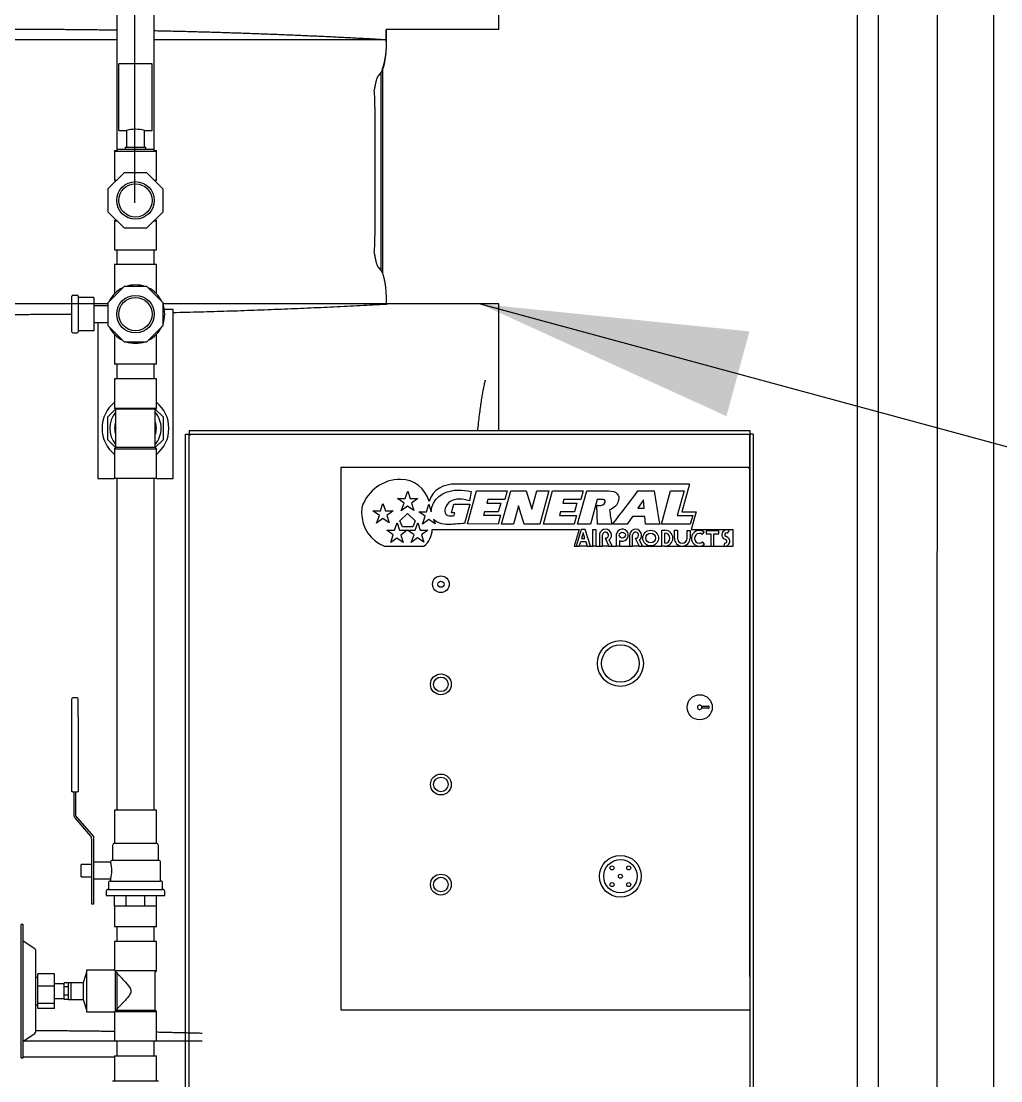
# Model space of a CAD drawing. Extents: x -16 to 10076, y -1 to 10000.
# Drawn here: x 4267.64 to 4296.97, y 625.69 to 657.44 of the extents above; entities that cross this region are included whole.
import ezdxf

# ---------------------------------------------------------------- set-up
doc = ezdxf.new("R2010")
doc.units = 0
doc.header["$MEASUREMENT"] = 0
for name, color, linetype in [('1_IN._X_90_DEG_S', 7, 'Continuous'), ('1_IN_BALL_VALVE_', 7, 'Continuous'), ('1_IN_TEE', 7, 'Continuous'), ('300_GALLON_PLAST', 7, 'Continuous'), ('400_GALLON_TANK', 7, 'Continuous'), ('ADAPTER_1_IN._FT', 7, 'Continuous'), ('ADAPTOR_.375__X_', 7, 'Continuous'), ('BUSHING_FLUSH_.5', 7, 'Continuous'), ('BUSHING_FLUSH_1_', 7, 'Continuous'), ('COMPLETE_DOOR_HO', 7, 'Continuous'), ('COPCHKNPT100-S_C', 7, 'Continuous'), ('COVER_HANDLE', 7, 'Continuous'), ('ELECT_CONN', 7, 'Continuous'), ('FITTING_REDUCER_', 7, 'Continuous'), ('FLOW_SWITCH', 7, 'Continuous'), ('FRAME_LOGO', 7, 'Continuous'), ('HANDLE_BALL_VA.', 7, 'Continuous'), ('INSULATION', 30, 'Continuous'), ('LIGHT_BASE', 7, 'Continuous'), ('PRESSSWITCH_BASE', 7, 'Continuous'), ('PRESSURE_GAUGE_2', 7, 'Continuous'), ('RED_LENS', 7, 'Continuous'), ('RESET_BUTTON', 7, 'Continuous'), ('RESET_BUTTON_BAS', 7, 'Continuous'), ('SECTION', 3, 'Continuous'), ('SECTION-PIPE', 7, 'Continuous'), ('TEXT', 1, 'Continuous'), ('TOGGLE_SWITCH', 7, 'Continuous'), ('TUBE_1_X_10.06', 7, 'Continuous'), ('TUBE_COPPER1_X_2', 7, 'Continuous'), ('WIDE_RFP_SHT_MET', 7, 'Continuous')]:
    doc.layers.add(name, color=color, linetype=linetype)
doc.styles.get("Standard").update_dxf_attribs({"font": 'hcad.shx', "height": 8})
doc.linetypes.add('BATTING', pattern='A,0.0001,-0.1,[134,ltypeshp.shx,S=0.1,R=0,X=-0.1,Y=0],-0.2,[134,ltypeshp.shx,S=0.1,R=180,X=0.1,Y=0],-0.1', length=0.4001)
doc.dimstyles.new('DEFAULT', dxfattribs={"dimtxt": 8, "dimasz": 8, "dimexe": 8, "dimexo": 8, "dimgap": 1, "dimtad": 0, "dimdec": 1, "dimrnd": 0.5, "dimzin": 7, "dimdsep": 46, "dimlunit": 4, "dimtxsty": 'Standard', "dimcen": 0, "dimclrd": 256, "dimclre": 256, "dimclrt": 256, "dimadec": 0, "dimazin": 0, "dimtfac": 1, "dimtdec": 4, "dimtofl": 0, "dimtmove": 2, "dimatfit": 3, "dimfxl": 1, "dimtolj": 1, "dimtzin": 0, "dimarcsym": 0})

msp = doc.modelspace()

# ---------------------------------------------------------------- linework, layer by layer
at = {"layer": '1_IN._X_90_DEG_S', "color": 1, "linetype": 'Continuous'}
for p, q in [((4270.4966, 666.49724), (4270.4966, 653.60273)), ((4271.6216, 653.60273), (4271.6216, 666.49724))]:
    msp.add_line(p, q, dxfattribs=at)
at = {"layer": '1_IN_BALL_VALVE_', "color": 1, "linetype": 'Continuous'}
for p, q in [((4270.23323, 648.91398), (4269.8091, 648.91398)), ((4269.8091, 648.41398), (4270.23323, 648.41398)), ((4271.6841, 633.80361), (4270.4341, 633.80361)), ((4270.4341, 633.80361), (4270.4341, 632.80361)), ((4271.6841, 632.80361), (4271.6841, 633.80361)), ((4270.3716, 632.74111), (4270.3716, 632.30361)), ((4271.6841, 632.80361), (4270.4341, 632.80361)), ((4271.7466, 632.30361), (4271.7466, 632.74111)), ((4269.4341, 631.80361), (4269.4341, 632.17861)), ((4269.7466, 632.17861), (4269.4341, 632.17861)), ((4270.3091, 632.24111), (4269.8091, 632.24111)), ((4270.3716, 632.30361), (4271.7466, 632.30361)), ((4271.8091, 631.67861), (4271.8091, 632.24111)), ((4269.4341, 631.80361), (4269.7466, 631.80361)), ((4269.8091, 631.74111), (4270.31001, 631.74111)), ((4270.2466, 631.61611), (4270.2466, 631.42861)), ((4270.3091, 631.74385), (4270.3091, 631.67861)), ((4270.3091, 631.67861), (4271.8091, 631.67861)), ((4271.8716, 631.42861), (4271.8716, 631.61611)), ((4270.1841, 631.36611), (4270.1841, 631.24111)), ((4270.1841, 631.24111), (4271.9341, 631.24111)), ((4270.2466, 631.42861), (4271.8716, 631.42861)), ((4270.4341, 630.92861), (4270.4341, 631.24111)), ((4270.7781, 630.92861), (4270.7781, 631.24111)), ((4271.3401, 630.92861), (4271.3401, 631.24111)), ((4271.6841, 630.92861), (4271.6841, 631.24111)), ((4271.9341, 631.24111), (4271.9341, 631.36611)), ((4270.7781, 630.92861), (4270.4341, 630.92861)), ((4270.4341, 630.92861), (4270.4341, 630.30361)), ((4271.0591, 630.92861), (4270.7781, 630.92861)), ((4271.3401, 630.92861), (4271.0591, 630.92861)), ((4271.6841, 630.92861), (4271.3401, 630.92861)), ((4271.6841, 630.30361), (4271.6841, 630.92861)), ((4271.6841, 630.30361), (4270.4341, 630.30361))]:
    msp.add_line(p, q, dxfattribs=at)
for centre, radius, start, end in [((4271.0591, 648.66398), 0.875, 115.67835, 154.258087), ((4271.0591, 648.66398), 0.875, 70.710126, 109.289874), ((4271.0591, 648.66398), 0.875, 25.699535, 64.279283), ((4271.0591, 648.66398), 0.875, 160.710126, 163.39845), ((4271.0591, 648.66398), 0.875, 0, 19.289874), ((4271.0591, 648.66398), 0.875, 340.710126, 0), ((4271.0591, 648.66398), 0.875, 196.60155, 199.289874), ((4271.0591, 648.66398), 0.875, 205.674468, 243.630693), ((4271.0591, 648.66398), 0.875, 296.369307, 334.283173), ((4271.0591, 648.66398), 0.875, 250.674678, 289.325322), ((4270.4341, 632.74111), 0.0625, 90, 180), ((4271.6841, 632.74111), 0.0625, 0, 90), ((4270.3716, 632.24111), 0.0625, 90, 180), ((4269.60071, 631.99111), 0.75122, 340.561552, 19.438452), ((4271.7466, 632.24111), 0.0625, 0, 90), ((4270.3091, 631.61611), 0.0625, 90, 180), ((4271.8091, 631.61611), 0.0625, 0, 90), ((4270.2466, 631.36611), 0.0625, 90, 180), ((4271.8716, 631.36611), 0.0625, 0, 90)]:
    msp.add_arc(centre, radius, start, end, dxfattribs=at)
at = {"layer": '1_IN_TEE', "color": 1, "linetype": 'Continuous'}
for p, q in [((4270.4341, 653.57073), (4270.4966, 653.57073)), ((4270.4341, 653.57073), (4270.4341, 653.53973)), ((4271.6841, 653.53973), (4270.4341, 653.53973)), ((4270.4341, 653.53973), (4270.4341, 652.66473)), ((4271.6216, 653.57073), (4271.6841, 653.57073)), ((4271.6841, 653.53973), (4271.6841, 653.57073)), ((4271.6841, 652.66473), (4271.6841, 653.53973)), ((4270.4811, 652.66473), (4270.4341, 652.66473)), ((4270.44948, 652.66473), (4270.46535, 652.64886)), ((4270.46535, 652.64886), (4270.46944, 652.64886)), ((4270.46535, 652.64886), (4270.46535, 652.64478)), ((4270.4811, 652.66473), (4270.4811, 652.66051)), ((4271.6841, 652.66473), (4271.6371, 652.66473)), ((4271.6371, 652.66052), (4271.6371, 652.66473)), ((4271.64876, 652.64886), (4271.65285, 652.64886)), ((4271.65285, 652.64886), (4271.66873, 652.66473)), ((4271.65285, 652.64477), (4271.65285, 652.64886)), ((4270.46535, 651.49261), (4270.4341, 651.46136)), ((4270.4341, 651.46136), (4270.5005, 651.46136)), ((4270.4341, 651.46136), (4270.4341, 650.58636)), ((4270.46535, 651.49652), (4270.46535, 651.49261)), ((4270.46535, 651.49261), (4270.46926, 651.49261)), ((4271.61767, 651.46136), (4271.6841, 651.46136)), ((4271.64895, 651.49261), (4271.65285, 651.49261)), ((4271.65285, 651.49261), (4271.65285, 651.4965)), ((4271.6841, 651.46136), (4271.65285, 651.49261)), ((4271.6841, 650.58636), (4271.6841, 651.46136)), ((4270.4341, 650.58636), (4271.6841, 650.58636)), ((4271.6841, 650.14836), (4270.4341, 650.14836)), ((4270.4341, 650.14836), (4270.4341, 649.27635)), ((4271.6841, 649.27635), (4271.6841, 650.14836)), ((4270.4341, 648.05161), (4270.4341, 647.16398)), ((4271.6841, 647.16398), (4271.6841, 648.05161)), ((4271.6841, 647.16398), (4270.4341, 647.16398)), ((4271.6841, 646.72598), (4270.4341, 646.72598)), ((4270.4341, 646.72598), (4270.4341, 645.85098)), ((4271.6841, 645.85098), (4271.6841, 646.72598)), ((4270.4341, 645.85098), (4271.6841, 645.85098)), ((4270.4341, 645.85098), (4270.46535, 645.81973)), ((4271.65285, 645.81973), (4270.46535, 645.81973)), ((4270.46535, 645.81973), (4270.46535, 644.66348)), ((4271.65285, 645.81973), (4271.6841, 645.85098)), ((4271.65285, 644.66348), (4271.65285, 645.81973)), ((4270.46535, 644.66348), (4270.4341, 644.63223)), ((4270.4341, 644.63223), (4271.6841, 644.63223)), ((4270.4341, 644.63223), (4270.4341, 643.74161)), ((4271.65285, 644.66348), (4270.46535, 644.66348)), ((4271.6841, 644.63223), (4271.65285, 644.66348)), ((4271.6841, 643.74161), (4271.6841, 644.63223)), ((4271.6841, 643.74161), (4270.4341, 643.74161)), ((4271.6841, 629.86561), (4270.4341, 629.86561)), ((4270.4341, 629.86561), (4270.4341, 629.00623)), ((4271.6841, 628.99061), (4271.6841, 629.86561)), ((4269.5901, 629.00623), (4269.5901, 627.75623)), ((4270.4341, 629.00623), (4269.5901, 629.00623)), ((4270.44973, 628.99061), (4270.4341, 629.00623)), ((4271.6841, 628.99061), (4270.44973, 628.99061)), ((4270.4651, 628.98307), (4270.44973, 628.99061)), ((4270.4651, 627.7794), (4270.4651, 628.98307)), ((4270.46535, 628.95936), (4270.46535, 628.94373)), ((4271.65285, 628.95936), (4271.6841, 628.99061)), ((4271.65285, 627.80311), (4271.65285, 628.95936)), ((4269.5901, 627.75623), (4270.4341, 627.75623)), ((4270.44973, 627.77186), (4270.4341, 627.75623)), ((4270.4341, 627.75623), (4270.4341, 626.88123)), ((4270.44973, 627.77186), (4271.6841, 627.77186)), ((4271.65285, 627.80311), (4270.46535, 627.80311)), ((4271.6841, 627.77186), (4271.65285, 627.80311)), ((4271.6841, 626.88123), (4271.6841, 627.77186)), ((4271.6841, 626.88123), (4270.4341, 626.88123))]:
    msp.add_line(p, q, dxfattribs=at)
for start, end in [(161.805128, 198.194872), (341.805128, 18.194872)]:
    msp.add_arc((4271.0591, 645.24161), 0.625, start, end, dxfattribs=at)
msp.add_open_spline([(4270.46535, 628.95923), (4270.46535, 628.95923), (4270.47016, 628.95429), (4270.48847, 628.93546), (4270.50193, 628.92161), (4270.53491, 628.88754), (4270.55469, 628.86705), (4270.59766, 628.82227), (4270.62105, 628.79777), (4270.6958, 628.71863), (4270.74975, 628.66117), (4270.82996, 628.56652), (4270.8569, 628.53348), (4270.892, 628.4795), (4270.90281, 628.46068), (4270.91888, 628.42055), (4270.92387, 628.39895), (4270.92251, 628.35511), (4270.9163, 628.3338), (4270.89881, 628.29432), (4270.88779, 628.27604), (4270.85224, 628.22304), (4270.82541, 628.19039), (4270.77234, 628.12817), (4270.74563, 628.09849), (4270.69311, 628.04119), (4270.66708, 628.0134), (4270.61804, 627.96153), (4270.59492, 627.93733), (4270.5523, 627.89294), (4270.53287, 627.87282), (4270.50059, 627.83948), (4270.48736, 627.82585), (4270.46974, 627.80773), (4270.46516, 627.80303), (4270.46537, 627.80325), (4270.46541, 627.80329), (4270.46546, 627.80334)], degree=3, knots=[0, 0, 0, 0, 0.03125, 0.03125, 0.0625, 0.0625, 0.09375, 0.09375, 0.125, 0.125, 0.1875, 0.1875, 0.21875, 0.21875, 0.234375, 0.234375, 0.25, 0.25, 0.265625, 0.265625, 0.28125, 0.28125, 0.3125, 0.3125, 0.34375, 0.34375, 0.375, 0.375, 0.40625, 0.40625, 0.4375, 0.4375, 0.46875, 0.46875, 0.5, 0.5, 0.502045578, 0.502045578, 0.502045578, 0.502045578], dxfattribs=at)
at = {"layer": '300_GALLON_PLAST', "color": 1, "linetype": 'Continuous'}
msp.add_line((4270.4341, 626.39811), (4267.7006, 626.39811), dxfattribs=at)
at = {"layer": '400_GALLON_TANK', "color": 1, "linetype": 'Continuous'}
for p, q in [((4281.94091, 657.18971), (4281.94091, 669.88161)), ((4280.13001, 657.18971), (4278.56902, 657.18971)), ((4278.56902, 657.18971), (4278.56902, 656.88046)), ((4278.56902, 656.88045), (4278.56902, 657.18971)), ((4281.94091, 657.18971), (4280.13001, 657.18971)), ((4270.4966, 656.87875), (4256.3142, 656.87875)), ((4278.56762, 656.87875), (4271.6216, 656.87875)), ((4278.56902, 656.88046), (4278.56762, 656.87875)), ((4278.41338, 655.91282), (4278.33723, 655.81774)), ((4278.41054, 655.90928), (4278.41054, 649.9647)), ((4278.45671, 655.99594), (4278.45671, 649.8779)), ((4278.23101, 654.85181), (4278.23101, 651.02217)), ((4278.33723, 650.05624), (4278.41338, 649.96116)), ((4270.23323, 648.96861), (4256.31434, 648.96861)), ((4278.56748, 648.96861), (4271.88498, 648.96861)), ((4278.60101, 648.96861), (4278.56748, 648.96861)), ((4280.13001, 648.96861), (4278.60101, 648.96861)), ((4281.94091, 648.96861), (4280.13001, 648.96861)), ((4281.94091, 645.17646), (4281.94091, 648.96861)), ((4270.4966, 626.87875), (4267.7006, 626.87875)), ((4273.0591, 626.87875), (4271.6216, 626.87875))]:
    msp.add_line(p, q, dxfattribs=at)
for centre, radius, start, end in [((4276.48666, 656.71377), 2.08767, 339.834076, 4.53236), ((4278.56074, 656.88505), 0.00947, 318.263926, 330.948365), ((4271.8071, 654.86614), 6.42392, 359.872248, 4.583483), ((4271.89216, 651.00453), 6.33888, 355.384893, 0.159376)]:
    msp.add_arc(centre, radius, start, end, dxfattribs=at)
for points, weights in [([(4270.4966, 657.16878), (4268.97004, 657.19203), (4267.44091, 657.19203)], [0.997768258232, 0.998465402545, 1]), ([(4278.56902, 656.88046), (4275.12926, 657.07528), (4271.6216, 657.14848)], [1, 0.99647575988, 0.99736826705]), ([(4278.33723, 655.81774), (4278.25526, 655.71539), (4278.21048, 655.37948)], [1, 0.929930989196, 1]), ([(4278.21048, 650.4945), (4278.25526, 650.15859), (4278.33723, 650.05624)], [1, 0.929930989197, 1]), ([(4272.1841, 648.71278), (4275.40632, 648.78868), (4278.56902, 648.96673)], [0.997253427066, 0.996758700394, 1]), ([(4278.56902, 648.96673), (4278.58504, 648.96764), (4278.60101, 648.96861)], [1, 0.999966398798, 1]), ([(4267.44091, 648.65704), (4268.29748, 648.65704), (4269.1536, 648.66429)], [1, 0.999139784084, 0.998542707954]), ([(4270.4341, 627.16972), (4269.25566, 627.1873), (4268.0754, 627.19102)], [0.997797130316, 0.998348418471, 0.999398575686]), ([(4273.0591, 627.11328), (4272.37245, 627.13258), (4271.6841, 627.14716)], [0.997187961517, 0.997185149017, 0.997352700561])]:
    msp.add_rational_spline(points, weights, degree=2, dxfattribs=at)
for points, knots in [([(4278.56762, 656.87875), (4278.56776, 656.82412), (4278.56696, 656.76982), (4278.56348, 656.66184), (4278.56083, 656.60889), (4278.55367, 656.50512), (4278.54922, 656.45497), (4278.53856, 656.35826), (4278.53242, 656.31232), (4278.51855, 656.22537), (4278.5109, 656.18492), (4278.49419, 656.11015), (4278.48524, 656.0763), (4278.46616, 656.01576), (4278.45615, 655.98944), (4278.43524, 655.94475), (4278.42447, 655.92666), (4278.41338, 655.91282)], [0, 0, 0, 0, 0.125, 0.125, 0.25, 0.25, 0.375, 0.375, 0.5, 0.5, 0.625, 0.625, 0.75, 0.75, 0.875, 0.875, 1, 1, 1, 1]), ([(4278.41338, 649.96116), (4278.42469, 649.94703), (4278.43569, 649.92848), (4278.45699, 649.88253), (4278.46718, 649.85542), (4278.48655, 649.79302), (4278.49564, 649.75807), (4278.50829, 649.70026), (4278.51233, 649.68019), (4278.52003, 649.63848), (4278.5237, 649.6168), (4278.53064, 649.57202), (4278.53391, 649.54899), (4278.54001, 649.50167), (4278.54287, 649.47733), (4278.54812, 649.42761), (4278.55052, 649.40229), (4278.55487, 649.35073), (4278.55681, 649.32443), (4278.56023, 649.27121), (4278.5617, 649.24434), (4278.56417, 649.19006), (4278.56516, 649.1626), (4278.56741, 649.07977), (4278.56793, 649.02431), (4278.56748, 648.96861)], [0, 0, 0, 0, 0.125, 0.125, 0.25, 0.25, 0.375, 0.375, 0.4375, 0.4375, 0.5, 0.5, 0.5625, 0.5625, 0.625, 0.625, 0.6875, 0.6875, 0.75, 0.75, 0.8125, 0.8125, 0.875, 0.875, 1, 1, 1, 1]), ([(4281.3072, 645.17646), (4281.30865, 645.18955), (4281.31988, 645.29062), (4281.34082, 645.47146), (4281.36968, 645.70327), (4281.39777, 645.91204), (4281.42485, 646.09726), (4281.45071, 646.25903), (4281.47501, 646.39687), (4281.49642, 646.50588), (4281.51426, 646.58714), (4281.52805, 646.6428), (4281.53776, 646.67722), (4281.54153, 646.68866), (4281.54192, 646.68973), (4281.54192, 646.68973)], [0.588655176, 0.588655176, 0.588655176, 0.588655176, 0.592951115, 0.621979666, 0.650680899, 0.67875235, 0.706330342, 0.733420386, 0.759986059, 0.785930088, 0.807910158, 0.8287806, 0.847915516, 0.865069039, 0.869379547, 0.869379547, 0.869379547, 0.869379547])]:
    msp.add_open_spline(points, degree=3, knots=knots, dxfattribs=at)
at = {"layer": 'ADAPTER_1_IN._FT', "color": 1, "linetype": 'Continuous'}
for p, q in [((4270.71728, 652.89643), (4270.23323, 652.41291)), ((4271.40128, 652.89643), (4270.71728, 652.89643)), ((4271.88498, 652.41255), (4271.40128, 652.89643)), ((4270.23323, 652.41291), (4270.23323, 651.72873)), ((4271.88498, 651.72837), (4271.88498, 652.41255)), ((4270.23323, 651.72873), (4270.71693, 651.24485)), ((4271.40093, 651.24485), (4271.88498, 651.72837)), ((4270.71693, 651.24485), (4271.40093, 651.24485)), ((4270.71728, 649.48986), (4270.23323, 649.00634)), ((4271.40128, 649.48986), (4270.71728, 649.48986)), ((4271.88498, 649.00598), (4271.40128, 649.48986)), ((4270.23323, 649.00634), (4270.23323, 648.32216)), ((4271.88498, 648.3218), (4271.88498, 649.00598)), ((4270.23323, 648.32216), (4270.71693, 647.83828)), ((4271.40093, 647.83828), (4271.88498, 648.3218)), ((4270.71693, 647.83828), (4271.40093, 647.83828)), ((4270.23341, 645.58343), (4270.46535, 645.81563)), ((4271.65285, 645.81583), (4271.88498, 645.58379)), ((4270.23341, 644.89943), (4270.23341, 645.58343)), ((4271.88498, 645.58379), (4271.88498, 644.89979)), ((4270.46535, 644.66757), (4270.23341, 644.89943)), ((4271.88498, 644.89979), (4271.65285, 644.6674))]:
    msp.add_line(p, q, dxfattribs=at)
for centre, radius in [((4271.0591, 652.07073), 0.5625), ((4271.0591, 652.07073), 0.5), ((4271.0591, 648.66398), 0.5625), ((4271.0591, 648.66398), 0.5)]:
    msp.add_circle(centre, radius, dxfattribs=at)
for start, end in [(140.669368, 219.330632), (0, 39.330632), (320.669368, 0)]:
    msp.add_arc((4271.0591, 645.24161), 0.76761, start, end, dxfattribs=at)
at = {"layer": 'ADAPTOR_.375__X_', "color": 1, "linetype": 'Continuous'}
for p, q in [((4268.9261, 628.60023), (4268.6381, 628.60023)), ((4268.9261, 628.50643), (4268.9261, 628.63123)), ((4269.0511, 628.63123), (4268.9261, 628.63123)), ((4269.0511, 628.50643), (4269.0511, 628.63123)), ((4269.4961, 628.63123), (4269.0511, 628.63123)), ((4269.4961, 628.63123), (4269.4961, 628.13123)), ((4268.9261, 628.25604), (4268.9261, 628.50643)), ((4269.0511, 628.50643), (4268.9261, 628.50643)), ((4269.0511, 628.38123), (4269.0511, 628.50643)), ((4269.0511, 628.25604), (4269.0511, 628.38123)), ((4268.6381, 628.16223), (4268.9261, 628.16223)), ((4268.9261, 628.13123), (4268.9261, 628.25604)), ((4269.0511, 628.25604), (4268.9261, 628.25604)), ((4269.0511, 628.13123), (4268.9261, 628.13123)), ((4269.0511, 628.13123), (4269.0511, 628.25604)), ((4269.0511, 628.13123), (4269.4961, 628.13123))]:
    msp.add_line(p, q, dxfattribs=at)
at = {"layer": 'BUSHING_FLUSH_.5', "color": 1, "linetype": 'Continuous'}
for p, q in [((4270.7466, 653.66523), (4271.3716, 653.66523)), ((4270.7466, 653.66523), (4270.7466, 653.60273)), ((4271.3716, 653.60273), (4271.3716, 653.66523))]:
    msp.add_line(p, q, dxfattribs=at)
at = {"layer": 'BUSHING_FLUSH_1_', "color": 1, "linetype": 'Continuous'}
for p, q in [((4270.4966, 653.60273), (4271.6216, 653.60273)), ((4270.4966, 653.60273), (4270.4966, 653.53973)), ((4271.6216, 653.53973), (4271.6216, 653.60273))]:
    msp.add_line(p, q, dxfattribs=at)
at = {"layer": 'COMPLETE_DOOR_HO', "color": 1, "linetype": 'Continuous'}
for p, q in [((4289.4547, 628.82178), (4289.4547, 645.07178)), ((4289.4547, 644.07186), (4277.2047, 644.07186)), ((4277.2047, 644.07186), (4277.2047, 627.82186)), ((4288.01456, 636.91428), (4288.20678, 636.91428)), ((4288.20678, 636.85428), (4288.01456, 636.85428)), ((4277.2047, 627.82186), (4289.4547, 627.82186))]:
    msp.add_line(p, q, dxfattribs=at)
msp.add_circle((4287.9547, 636.88428), 0.37689, dxfattribs=at)
for centre, radius, start, end in [((4287.9547, 636.88428), 0.06695, 26.619787, 333.380213), ((4287.9547, 636.88428), 0.06695, 333.380213, 26.619787), ((4288.21553, 636.88428), 0.03125, 253.739795, 106.260205)]:
    msp.add_arc(centre, radius, start, end, dxfattribs=at)
at = {"layer": 'COPCHKNPT100-S_C', "color": 1, "linetype": 'Continuous'}
for p, q in [((4270.4341, 626.44323), (4271.6841, 626.44323)), ((4270.4341, 626.44323), (4270.4341, 625.69323)), ((4271.6841, 625.69323), (4271.6841, 626.44323)), ((4270.3691, 625.69323), (4270.38814, 625.69323)), ((4270.38814, 625.69323), (4270.75242, 625.69323)), ((4270.75242, 625.69323), (4270.79838, 625.69323)), ((4270.79838, 625.69323), (4271.31983, 625.69323)), ((4271.31983, 625.69323), (4271.36579, 625.69323)), ((4271.36579, 625.69323), (4271.7491, 625.69323))]:
    msp.add_line(p, q, dxfattribs=at)
at = {"layer": 'COVER_HANDLE', "color": 1, "linetype": 'Continuous'}
for p, q in [((4269.1536, 648.13398), (4269.1536, 649.19898)), ((4269.1836, 649.22898), (4269.3111, 649.22898)), ((4269.3411, 649.19898), (4269.3411, 648.13398)), ((4269.1836, 648.10398), (4269.3111, 648.10398)), ((4269.3111, 637.16685), (4269.1836, 637.16685)), ((4269.1536, 636.60435), (4269.1536, 637.13685)), ((4269.3411, 636.60435), (4269.3411, 637.13685)), ((4269.1536, 634.35435), (4269.1536, 636.60435)), ((4269.3411, 636.60435), (4269.3411, 634.35435)), ((4269.1836, 634.35435), (4269.1536, 634.35435)), ((4269.1836, 634.35435), (4269.3111, 634.35435)), ((4269.3411, 634.35435), (4269.3111, 634.35435))]:
    msp.add_line(p, q, dxfattribs=at)
for centre, start, end in [((4269.1836, 649.19898), 90, 180), ((4269.3111, 649.19898), 0, 90), ((4269.1836, 648.13398), 180, 270), ((4269.3111, 648.13398), 270, 0), ((4269.1836, 637.13685), 90, 180), ((4269.3111, 637.13685), 0, 90)]:
    msp.add_arc(centre, 0.03, start, end, dxfattribs=at)
at = {"layer": 'ELECT_CONN', "color": 1, "linetype": 'Continuous'}
for centre, radius in [((4285.5797, 631.82178), 0.625), ((4285.5797, 631.82178), 0.5), ((4285.3297, 632.07178), 0.0595), ((4285.8297, 632.07178), 0.05964), ((4285.5797, 631.82178), 0.0595), ((4285.3297, 631.57178), 0.0595), ((4285.8297, 631.57178), 0.0595)]:
    msp.add_circle(centre, radius, dxfattribs=at)
at = {"layer": 'FITTING_REDUCER_', "color": 1, "linetype": 'Continuous'}
for p, q in [((4269.5901, 628.94373), (4269.4961, 628.63123)), ((4270.4961, 628.94373), (4270.4961, 627.81873)), ((4269.1211, 628.63123), (4269.1211, 628.13123)), ((4269.4961, 628.63123), (4269.1211, 628.63123)), ((4269.4961, 628.63123), (4269.4961, 628.13123)), ((4269.1211, 628.13123), (4269.4961, 628.13123)), ((4269.4961, 628.13123), (4269.5901, 627.81873))]:
    msp.add_line(p, q, dxfattribs=at)
at = {"layer": 'FLOW_SWITCH', "color": 1, "linetype": 'Continuous'}
for p, q in [((4272.1841, 648.80411), (4271.92281, 648.80411)), ((4272.1841, 643.74161), (4272.1841, 648.80411)), ((4269.9341, 648.41398), (4269.9341, 643.74161)), ((4269.9341, 643.74161), (4270.4341, 643.74161)), ((4271.6841, 643.74161), (4272.1841, 643.74161))]:
    msp.add_line(p, q, dxfattribs=at)
for start, end in [(128.682187, 231.317813), (0, 51.317813), (308.682187, 0)]:
    msp.add_arc((4271.0591, 645.24161), 1, start, end, dxfattribs=at)
at = {"layer": 'FRAME_LOGO', "color": 1, "linetype": 'Continuous'}
for p, q in [((4287.65267, 643.57178), (4280.63626, 643.57178)), ((4287.65267, 643.57178), (4287.42417, 642.74217)), ((4279.13645, 643.14058), (4279.21021, 643.36187)), ((4279.21021, 643.36187), (4279.28102, 643.14058)), ((4281.00051, 642.37655), (4281.2748, 643.37242)), ((4281.10827, 643.35322), (4281.05917, 643.06801)), ((4281.2748, 643.37242), (4282.18941, 643.37126)), ((4282.02202, 642.37526), (4282.29632, 643.37113)), ((4282.18941, 643.37126), (4282.11744, 643.10998)), ((4282.29632, 643.37113), (4282.76293, 643.37054)), ((4282.76293, 643.37054), (4282.92674, 642.81676)), ((4282.92674, 642.81676), (4283.07917, 643.37013)), ((4283.07917, 643.37013), (4283.43725, 643.36967)), ((4283.43725, 643.36967), (4283.16296, 642.3738)), ((4283.27743, 642.37366), (4283.55173, 643.36953)), ((4283.55173, 643.36953), (4284.46633, 643.36836)), ((4284.29896, 642.37235), (4284.57325, 643.36822)), ((4284.46633, 643.36836), (4284.39436, 643.10707)), ((4284.57325, 643.36822), (4285.22122, 643.3674)), ((4286.10615, 643.36628), (4286.58825, 643.36566)), ((4286.80659, 642.36916), (4287.08088, 643.36503)), ((4287.08088, 643.36503), (4287.48703, 643.36452)), ((4287.48703, 643.36452), (4287.2847, 642.62993)), ((4278.3973, 642.76995), (4278.47107, 642.99123)), ((4278.47107, 642.99123), (4278.54188, 642.76995)), ((4279.10179, 642.99764), (4278.90715, 643.14058)), ((4278.90715, 643.14058), (4279.13645, 643.14058)), ((4279.0194, 642.77248), (4279.10179, 642.99764)), ((4279.20726, 642.91044), (4279.0194, 642.77248)), ((4279.3961, 642.77767), (4279.20726, 642.91044)), ((4279.28102, 643.14058), (4279.51411, 643.14058)), ((4279.51411, 643.14058), (4279.32528, 642.99896)), ((4279.32528, 642.99896), (4279.3961, 642.77767)), ((4279.77017, 642.74454), (4279.84394, 642.96583)), ((4279.84394, 642.96583), (4279.91475, 642.74454)), ((4280.52146, 642.71471), (4280.59137, 642.96853)), ((4280.59137, 642.96853), (4281.07038, 642.96792)), ((4281.07038, 642.96792), (4280.91205, 642.3931)), ((4281.60898, 643.11063), (4281.57978, 643.00461)), ((4281.57978, 643.00461), (4281.99678, 643.00408)), ((4282.11744, 643.10998), (4281.60898, 643.11063)), ((4281.99678, 643.00408), (4281.92481, 642.7428)), ((4282.52961, 642.91755), (4282.38012, 642.3748)), ((4282.701, 642.37439), (4282.52961, 642.91755)), ((4283.8859, 643.10772), (4283.85671, 643.00172)), ((4283.85671, 643.00172), (4284.27371, 643.00118)), ((4284.39436, 643.10707), (4283.8859, 643.10772)), ((4284.27371, 643.00118), (4284.20174, 642.7399)), ((4284.88933, 643.11391), (4284.68495, 642.37187)), ((4284.89887, 642.37159), (4284.87449, 642.9362)), ((4285.02421, 643.11374), (4284.88933, 643.11391)), ((4286.27129, 643.10425), (4286.10307, 642.85398)), ((4286.29528, 642.85374), (4286.27129, 643.10425)), ((4278.36265, 642.627), (4278.168, 642.76995)), ((4278.168, 642.76995), (4278.3973, 642.76995)), ((4278.28026, 642.40185), (4278.36265, 642.627)), ((4278.54188, 642.76995), (4278.77497, 642.76995)), ((4278.77497, 642.76995), (4278.58613, 642.62832)), ((4278.58613, 642.62832), (4278.65695, 642.40703)), ((4278.97242, 642.47227), (4279.20626, 642.68788)), ((4279.20626, 642.68788), (4279.43556, 642.47227)), ((4279.72887, 642.60587), (4279.54004, 642.74454)), ((4279.54004, 642.74454), (4279.77017, 642.74454)), ((4279.65216, 642.37574), (4279.72887, 642.60587)), ((4279.91475, 642.74454), (4279.91667, 642.74454)), ((4279.91667, 642.74454), (4279.93764, 642.87527)), ((4280.62533, 642.71458), (4280.52146, 642.71471)), ((4280.60188, 642.62948), (4280.62533, 642.71458)), ((4281.50782, 642.74333), (4281.47861, 642.63732)), ((4281.47861, 642.63732), (4281.98708, 642.63667)), ((4281.92481, 642.7428), (4281.50782, 642.74333)), ((4281.98708, 642.63667), (4281.91511, 642.37539)), ((4283.78474, 642.74043), (4283.75555, 642.63442)), ((4283.75555, 642.63442), (4284.264, 642.63378)), ((4284.20174, 642.7399), (4283.78474, 642.74043)), ((4284.264, 642.63378), (4284.19204, 642.37249)), ((4285.94014, 642.60028), (4285.7838, 642.37047)), ((4286.30753, 642.59981), (4285.94014, 642.60028)), ((4286.10307, 642.85398), (4286.29528, 642.85374)), ((4286.33411, 642.36976), (4286.30753, 642.59981)), ((4287.2847, 642.62993), (4287.7451, 642.62935)), ((4287.42417, 642.74217), (4287.84802, 642.74164)), ((4287.7451, 642.62935), (4287.67314, 642.36806)), ((4287.84802, 642.74164), (4287.70233, 642.21269)), ((4278.46812, 642.5398), (4278.28026, 642.40185)), ((4278.65695, 642.40703), (4278.46812, 642.5398)), ((4278.81946, 642.18635), (4278.89322, 642.40764)), ((4278.89322, 642.40764), (4278.96403, 642.18635)), ((4279.05866, 642.289), (4278.97242, 642.47227)), ((4279.36052, 642.289), (4279.05866, 642.289)), ((4279.43556, 642.47227), (4279.36052, 642.289)), ((4279.43556, 642.18961), (4279.50932, 642.41089)), ((4279.50932, 642.41089), (4279.58013, 642.18961)), ((4279.84099, 642.51441), (4279.65216, 642.37574)), ((4280.02982, 642.38163), (4279.84099, 642.51441)), ((4279.98388, 642.52519), (4280.02982, 642.38163)), ((4281.91511, 642.37539), (4281.00051, 642.37655)), ((4282.38012, 642.3748), (4282.02202, 642.37526)), ((4283.16296, 642.3738), (4282.701, 642.37439)), ((4284.19204, 642.37249), (4283.27743, 642.37366)), ((4284.68495, 642.37187), (4284.29896, 642.37235)), ((4285.32206, 642.37105), (4284.89887, 642.37159)), ((4285.7838, 642.37047), (4285.342, 642.37103)), ((4286.75886, 642.36922), (4286.33411, 642.36976)), ((4287.67314, 642.36806), (4286.80659, 642.36916)), ((4278.77815, 642.04768), (4278.58932, 642.18635)), ((4278.58932, 642.18635), (4278.81946, 642.18635)), ((4278.70144, 641.81754), (4278.77815, 642.04768)), ((4278.89027, 641.95622), (4278.70144, 641.81754)), ((4279.0791, 641.82345), (4278.89027, 641.95622)), ((4278.96403, 642.18635), (4279.19712, 642.18635)), ((4279.19712, 642.18635), (4279.00829, 642.04473)), ((4279.00829, 642.04473), (4279.0791, 641.82345)), ((4279.40091, 642.04667), (4279.20626, 642.18961)), ((4279.20626, 642.18961), (4279.43556, 642.18961)), ((4279.31851, 641.82151), (4279.40091, 642.04667)), ((4279.50637, 641.95946), (4279.31851, 641.82151)), ((4279.6952, 641.8267), (4279.50637, 641.95946)), ((4279.58013, 642.18961), (4279.81322, 642.18961)), ((4279.81322, 642.18961), (4279.62439, 642.04798)), ((4279.62439, 642.04798), (4279.6952, 641.8267)), ((4279.94294, 642.21269), (4284.3465, 642.21269)), ((4284.3465, 642.21269), (4284.19895, 641.71269)), ((4284.40401, 642.21269), (4284.25647, 641.71269)), ((4284.52901, 642.21269), (4284.40401, 642.21269)), ((4284.46701, 642.10818), (4284.41908, 641.94577)), ((4284.41908, 641.94577), (4284.51699, 641.94577)), ((4284.51699, 641.94577), (4284.46701, 642.10818)), ((4284.68288, 641.71269), (4284.52901, 642.21269)), ((4284.75422, 641.71269), (4284.75422, 642.21269)), ((4284.75422, 642.21269), (4284.84422, 642.21269)), ((4284.84422, 642.21269), (4284.84422, 641.71269)), ((4284.95192, 642.01493), (4284.95192, 641.71269)), ((4285.04192, 641.71269), (4285.04192, 642.05538)), ((4285.12205, 641.94806), (4285.23503, 641.71269)), ((4285.46032, 641.71269), (4285.46032, 642.07702)), ((4285.8557, 642.01493), (4285.8557, 641.71269)), ((4285.9457, 641.71269), (4285.9457, 642.05538)), ((4286.02583, 641.94806), (4286.13881, 641.71269)), ((4286.82464, 642.18901), (4286.91464, 642.18901)), ((4286.82464, 641.71269), (4286.82464, 642.18901)), ((4286.91464, 641.80269), (4286.91464, 642.09901)), ((4287.19554, 641.94845), (4287.19554, 642.18901)), ((4287.19554, 642.18901), (4287.28554, 642.18901)), ((4287.28554, 642.18901), (4287.28554, 641.94845)), ((4287.57707, 641.94845), (4287.57707, 642.18421)), ((4287.57707, 642.18421), (4287.66707, 642.18421)), ((4287.66707, 642.18421), (4287.66707, 641.94845)), ((4287.70233, 642.21269), (4288.9547, 642.21269)), ((4288.03357, 642.06153), (4288.08922, 642.13227)), ((4288.52419, 642.16745), (4288.14999, 642.16745)), ((4288.14999, 642.16745), (4288.14999, 642.08143)), ((4288.14999, 642.08143), (4288.29209, 642.08143)), ((4288.29209, 642.08143), (4288.29209, 641.71269)), ((4288.38209, 641.71269), (4288.38209, 642.08143)), ((4288.38209, 642.08143), (4288.52419, 642.08143)), ((4288.52419, 642.08143), (4288.52419, 642.16745)), ((4288.79224, 642.09742), (4288.84131, 642.17287)), ((4288.9547, 641.71269), (4288.9547, 642.21269)), ((4278.51905, 641.71269), (4279.6952, 641.71269)), ((4284.19895, 641.71269), (4284.25647, 641.71269)), ((4284.25647, 641.71269), (4284.3503, 641.71269)), ((4284.3503, 641.71269), (4284.39252, 641.85577)), ((4284.58872, 641.71269), (4284.3503, 641.71269)), ((4284.39252, 641.85577), (4284.54469, 641.85577)), ((4284.54469, 641.85577), (4284.58872, 641.71269)), ((4284.58872, 641.71269), (4284.68288, 641.71269)), ((4284.68288, 641.71269), (4284.75422, 641.71269)), ((4284.84422, 641.71269), (4284.75422, 641.71269)), ((4284.84422, 641.71269), (4284.95192, 641.71269)), ((4284.95192, 641.71269), (4285.04192, 641.71269)), ((4285.23503, 641.71269), (4285.04192, 641.71269)), ((4285.23503, 641.71269), (4285.33486, 641.71269)), ((4285.33486, 641.71269), (4285.24577, 641.89828)), ((4285.33486, 641.71269), (4285.46032, 641.71269)), ((4285.55032, 641.71269), (4285.46032, 641.71269)), ((4285.55032, 641.88345), (4285.55032, 641.71269)), ((4285.55032, 641.71269), (4285.8557, 641.71269)), ((4285.8557, 641.71269), (4285.9457, 641.71269)), ((4286.13881, 641.71269), (4285.9457, 641.71269)), ((4286.13881, 641.71269), (4286.23864, 641.71269)), ((4286.23864, 641.71269), (4286.14956, 641.89828)), ((4286.23864, 641.71269), (4286.82464, 641.71269)), ((4286.91464, 641.71269), (4286.82464, 641.71269)), ((4286.91464, 641.71269), (4287.43131, 641.71269)), ((4287.43131, 641.71269), (4287.91709, 641.71269)), ((4287.96983, 641.71269), (4288.29209, 641.71269)), ((4288.1001, 641.77077), (4288.0403, 641.83803)), ((4288.29209, 641.71269), (4288.38209, 641.71269)), ((4288.38209, 641.71269), (4288.71035, 641.71269)), ((4288.69853, 641.8044), (4288.67614, 641.71723)), ((4288.71409, 641.71269), (4288.9547, 641.71269))]:
    msp.add_line(p, q, dxfattribs=at)
for centre, radius in [((4285.63788, 642.04187), 0.0905), ((4286.48587, 641.95325), 0.23576), ((4286.48587, 641.95325), 0.14576)]:
    msp.add_circle(centre, radius, dxfattribs=at)
for centre, radius, start, end in [((4278.99286, 642.4975), 1.21519, 90, 160.682491), ((4278.99286, 642.8256), 0.88708, 14.954265, 90), ((4278.90303, 642.71269), 1.07332, 169.977262, 180), ((4278.8997, 642.71269), 1.07, 180, 249.160306), ((4289.29955, 643.18292), 4.0595, 185.436589, 191.536487), ((4279.31451, 642.21269), 0.62843, 307.284834, 0), ((4285.1314, 642.03862), 0.18104, 309.17878, 187.518413), ((4285.1314, 642.03862), 0.09104, 264.101278, 169.390178), ((4285.63788, 642.04187), 0.181, 241.071179, 168.801507), ((4286.03519, 642.03862), 0.18104, 309.17878, 187.518413), ((4286.03519, 642.03862), 0.09104, 264.101278, 169.390178), ((4286.91464, 641.95085), 0.23816, 270, 90), ((4286.91464, 641.95085), 0.14816, 270, 90), ((4287.43131, 641.94845), 0.23576, 180, 0), ((4287.43131, 641.94845), 0.14576, 180, 0), ((4287.94346, 641.94697), 0.23576, 51.811071, 311.636868), ((4287.94346, 641.94697), 0.14576, 51.811071, 311.636868), ((4288.76225, 642.05131), 0.145, 56.958835, 255.513493), ((4288.71222, 641.85767), 0.145, 255.592318, 75.513493), ((4288.76225, 642.05131), 0.055, 56.958835, 255.513493), ((4288.71222, 641.85767), 0.055, 255.592318, 75.513493)]:
    msp.add_arc(centre, radius, start, end, dxfattribs=at)
for points in [[(4280.63626, 643.57178), (4280.31038, 643.5722), (4279.95147, 643.42329), (4279.8499, 643.05451)], [(4279.93764, 642.87527), (4280.03921, 643.24405), (4280.39813, 643.39296), (4280.72677, 643.39254)], [(4280.72677, 643.39254), (4280.86163, 643.39237), (4280.98577, 643.37578), (4281.10827, 643.35322)], [(4285.22122, 643.3674), (4285.47235, 643.36708), (4285.57008, 643.24897), (4285.51744, 643.05785)], [(4285.342, 642.37103), (4285.60176, 642.6948), (4285.85984, 643.03502), (4286.10615, 643.36628)], [(4286.58825, 643.36566), (4286.63803, 643.03403), (4286.69359, 642.70088), (4286.75886, 642.36922)], [(4280.74534, 643.12218), (4280.54537, 643.12244), (4280.38491, 643.02406), (4280.33597, 642.84638)], [(4281.05917, 643.06801), (4280.96084, 643.0995), (4280.8554, 643.12204), (4280.74534, 643.12218)], [(4284.87449, 642.9362), (4284.89383, 642.93319), (4284.91626, 642.93017), (4284.93951, 642.93014)], [(4284.93951, 642.93014), (4285.01082, 642.93005), (4285.10649, 642.95084), (4285.12281, 643.02699)], [(4285.12281, 643.02699), (4285.13749, 643.09717), (4285.09241, 643.11365), (4285.02421, 643.11374)], [(4285.51744, 643.05785), (4285.48783, 642.95035), (4285.3995, 642.85487), (4285.25831, 642.7983)], [(4280.33597, 642.84638), (4280.29321, 642.69111), (4280.36493, 642.61933), (4280.49514, 642.61916)], [(4280.49514, 642.61916), (4280.53389, 642.61911), (4280.56686, 642.62057), (4280.60188, 642.62948)], [(4280.44178, 642.35785), (4280.24971, 642.35809), (4280.07539, 642.40933), (4279.98388, 642.52519)], [(4280.91205, 642.3931), (4280.75529, 642.38135), (4280.51619, 642.35775), (4280.44178, 642.35785)]]:
    msp.add_open_spline(points, degree=3, dxfattribs=at)
at = {"layer": 'HANDLE_BALL_VA.', "color": 1, "linetype": 'Continuous'}
for p, q in [((4269.8091, 649.16398), (4269.3411, 649.16398)), ((4269.8091, 649.16398), (4269.8091, 648.16398)), ((4269.8091, 648.16398), (4269.3411, 648.16398)), ((4269.2136, 634.35435), (4269.2136, 633.65108)), ((4269.2761, 633.62771), (4269.2761, 634.35435)), ((4269.24426, 633.56908), (4269.71595, 633.02638)), ((4269.8091, 633.01447), (4269.2761, 633.62771)), ((4269.7466, 632.94438), (4269.7466, 630.99111)), ((4269.8091, 630.99111), (4269.8091, 633.01447)), ((4269.7466, 630.99111), (4269.8091, 630.99111))]:
    msp.add_line(p, q, dxfattribs=at)
for centre, start, end in [((4269.3386, 633.65108), 180, 220.995827), ((4269.6216, 632.94438), 0, 40.995827)]:
    msp.add_arc(centre, 0.125, start, end, dxfattribs=at)
at = {"layer": 'INSULATION', "linetype": 'BATTING', "ltscale": 4}
msp.add_line((4295.07998, 702.59477), (4295.04816, 609.76129), dxfattribs=at)
at = {"layer": 'LIGHT_BASE', "color": 1, "linetype": 'Continuous'}
for centre in [(4280.2047, 637.57178), (4280.2047, 634.57178), (4280.2047, 631.57178)]:
    msp.add_circle(centre, 0.3125, dxfattribs=at)
at = {"layer": 'PRESSSWITCH_BASE', "color": 1, "linetype": 'Continuous'}
for p, q in [((4267.6381, 626.38123), (4267.6381, 630.38123)), ((4267.7006, 630.38123), (4267.6381, 630.38123)), ((4267.7006, 626.38123), (4267.7006, 630.38123)), ((4268.01994, 629.66834), (4267.7006, 629.88123)), ((4268.0756, 627.19813), (4268.0756, 629.56433)), ((4268.1381, 628.79311), (4268.0756, 628.79311)), ((4268.6381, 628.89992), (4268.1381, 628.89992)), ((4268.1381, 628.52567), (4268.1381, 628.89992)), ((4268.6381, 628.52567), (4268.6381, 628.89992)), ((4268.6381, 628.52567), (4268.1381, 628.52567)), ((4268.1381, 628.00698), (4268.1381, 628.52567)), ((4268.6381, 628.00698), (4268.6381, 628.52567)), ((4268.0756, 627.96936), (4268.1381, 627.96936)), ((4268.6381, 628.00698), (4268.1381, 628.00698)), ((4268.1381, 627.86254), (4268.1381, 628.00698)), ((4268.6381, 627.86254), (4268.6381, 628.00698)), ((4268.6381, 627.86254), (4268.1381, 627.86254)), ((4267.7006, 626.88123), (4268.01994, 627.09412)), ((4267.6381, 626.38123), (4267.7006, 626.38123))]:
    msp.add_line(p, q, dxfattribs=at)
for centre, start, end in [((4267.9506, 629.56433), 0, 56.309932), ((4267.9506, 627.19813), 303.690068, 0)]:
    msp.add_arc(centre, 0.125, start, end, dxfattribs=at)
at = {"layer": 'PRESSURE_GAUGE_2', "color": 1, "linetype": 'Continuous'}
for p, q in [((4270.5591, 654.16523), (4270.5591, 656.16523)), ((4271.5591, 656.16523), (4270.5591, 656.16523)), ((4271.5591, 654.16523), (4271.5591, 656.16523)), ((4270.5591, 654.16523), (4270.79086, 654.16523)), ((4270.7891, 654.16569), (4270.7891, 653.66523)), ((4271.32596, 654.16523), (4271.5591, 654.16523)), ((4271.3291, 653.66523), (4271.3291, 654.16607))]:
    msp.add_line(p, q, dxfattribs=at)
msp.add_arc((4271.0591, 653.20381), 0.99862, 74.313486, 105.686516, dxfattribs=at)
at = {"layer": 'RED_LENS', "color": 1, "linetype": 'Continuous'}
for centre in [(4280.2047, 637.57178), (4280.2047, 634.57178), (4280.2047, 631.57178)]:
    msp.add_circle(centre, 0.21875, dxfattribs=at)
at = {"layer": 'RESET_BUTTON', "color": 1, "linetype": 'Continuous'}
msp.add_circle((4285.5797, 638.19678), 0.5625, dxfattribs=at)
at = {"layer": 'RESET_BUTTON_BAS', "color": 1, "linetype": 'Continuous'}
for radius in [0.6875, 0.5625]:
    msp.add_circle((4285.5797, 638.19678), radius, dxfattribs=at)
at = {"layer": 'SECTION', "linetype": 'Continuous', "ltscale": 0.125}
msp.add_line((4293.30726, 609.7613), (4293.30726, 704.27916), dxfattribs=at)
at = {"layer": 'SECTION', "linetype": 'Continuous'}
msp.add_line((4292.68226, 608.30136), (4292.68226, 703.65433), dxfattribs=at)
at = {"layer": 'SECTION', "ltscale": 1.5}
msp.add_line((4296.75982, 602.30136), (4296.75982, 702.30163), dxfattribs=at)
at = {"layer": 'SECTION-PIPE'}
msp.add_line((4271.0253, 691.30136), (4271.0253, 651.999), dxfattribs=at)
at = {"layer": 'TOGGLE_SWITCH', "color": 1, "linetype": 'Continuous'}
for radius in [0.25, 0.0935]:
    msp.add_circle((4280.2047, 640.57178), radius, dxfattribs=at)
at = {"layer": 'TUBE_1_X_10.06', "color": 1, "linetype": 'Continuous'}
for p, q in [((4270.4966, 643.74161), (4270.4966, 633.80361)), ((4271.6216, 633.80361), (4271.6216, 643.74161))]:
    msp.add_line(p, q, dxfattribs=at)
at = {"layer": 'TUBE_COPPER1_X_2', "color": 1, "linetype": 'Continuous'}
for p, q in [((4270.4966, 650.58636), (4270.4966, 650.14836)), ((4271.6216, 650.14836), (4271.6216, 650.58636)), ((4270.4966, 647.16398), (4270.4966, 646.72598)), ((4271.6216, 646.72598), (4271.6216, 647.16398)), ((4270.4966, 630.30361), (4270.4966, 629.86561)), ((4271.6216, 629.86561), (4271.6216, 630.30361)), ((4270.4966, 626.88123), (4270.4966, 626.44323)), ((4271.6216, 626.44323), (4271.6216, 626.88123))]:
    msp.add_line(p, q, dxfattribs=at)
at = {"layer": 'WIDE_RFP_SHT_MET', "color": 1, "linetype": 'Continuous'}
for p, q in [((4272.66378, 645.17646), (4272.66378, 645.07186)), ((4272.66378, 645.17646), (4289.45463, 645.17646)), ((4289.45463, 645.17646), (4289.45463, 645.07186)), ((4272.5591, 645.07178), (4272.6637, 645.07178)), ((4272.5591, 609.71446), (4272.5591, 645.07178)), ((4272.6637, 645.07178), (4272.7017, 645.03386)), ((4272.6637, 609.71446), (4272.6637, 645.07178)), ((4272.66378, 645.07186), (4272.7017, 645.03386)), ((4272.66378, 645.07186), (4289.45463, 645.07186)), ((4289.4547, 645.07178), (4289.4547, 609.71446)), ((4289.5593, 645.07178), (4289.4547, 645.07178)), ((4289.5593, 645.07178), (4289.5593, 609.71446)), ((4289.45463, 644.07194), (4289.4167, 644.03394)), ((4289.4547, 644.07186), (4289.4167, 644.03394))]:
    msp.add_line(p, q, dxfattribs=at)

# ---------------------------------------------------------------- leaders
at = {"layer": 'TEXT'}
msp.add_leader([(4281.37853, 648.96861), (4333.71981, 634.78696), (4335.6591, 634.78696)], dimstyle='DEFAULT', override={"dimscale": 1, "dimgap": 1, "dimtad": 0, "dimtdec": 1}, dxfattribs=at)

doc.saveas('drawing.dxf')
